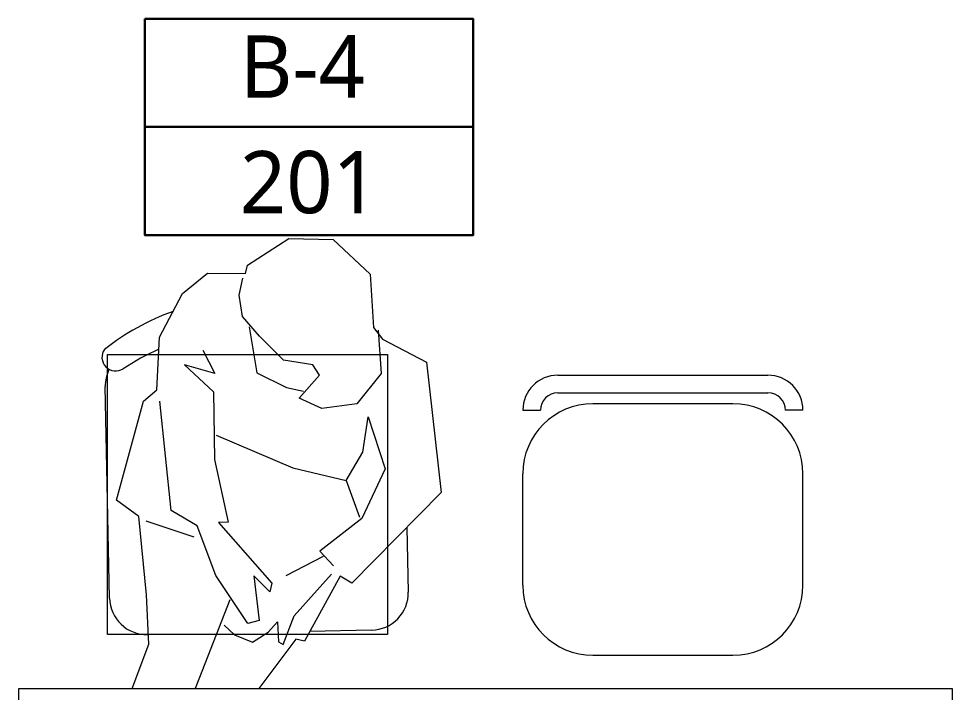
# Model space of a CAD drawing. Header units: metres. Extents: x 28 to 148, y 23 to 113.
# Drawn here: x 130.91 to 132.41, y 41.345 to 42.427 of the extents above; entities that cross this region are included whole.
import ezdxf

# ---------------------------------------------------------------- set-up
doc = ezdxf.new("R2010")
doc.units = ezdxf.units.M
for name, color, linetype, lineweight in [('Equipamiento SR', 23, 'Continuous', 0), ('GRAFO 0 BLANCO', 7, 'Continuous', 0), ('letras sr', 7, 'Continuous', 5)]:
    doc.layers.add(name, color=color, linetype=linetype, lineweight=lineweight)
doc.styles.add('Santa Rosa 1 50', font='trebuc.ttf')

# ---------------------------------------------------------------- blocks, each defined once
blk = doc.blocks.new('A$C7AF91E86')
at = {"layer": 'Equipamiento SR', "linetype": 'ByBlock'}
for p, q in [((0.1124962574876349, 0.4500005447139159), (0.2917326487934133, 0.4500005447139159)), ((0.3937462574876065, 0.4500005447139017), (0.3937462574876065, 0.4218755447139131)), ((0.4218712574876236, 0.3937505447139245), (0.4218712574876236, 0.05625054471391877)), ((0.4499962574876122, 0.3937505447139245), (0.4499962574876122, 0.05625054471391877)), ((-3.742512376447849e-06, 0.337500544713933), (-3.742512376447849e-06, 0.1125005447139387)), ((0.4042326487933963, 0.1125005447139245), (0.4042326487933963, 0.3375005447138903)), ((0.3937462574876065, 5.4471392729738e-07), (0.3937462574876065, 0.02812554471391593)), ((0.1124962574876349, 5.4471392729738e-07), (0.2917326487934133, 5.4471392729738e-07))]:
    blk.add_line(p, q, dxfattribs=at)
for centre, radius, start, end in [((0.1124962574876349, 0.3375005447139046), 0.1124999999999956, 90, 180), ((0.2917326487934133, 0.3375005447138903), 0.1124999999999956, 0, 90), ((0.3937462574876065, 0.3937505447139245), 0.0562499999999978, 0, 90), ((0.3937462574876065, 0.3937505447139245), 0.0281249999999989, 0, 90), ((0.1124962574876349, 0.1125005447139387), 0.1124999999999956, 180, 270), ((0.2917326487934133, 0.1125005447139245), 0.1124999999999956, 270, 0), ((0.3937462574876065, 0.05625054471391877), 0.0562499999999978, 270, 0), ((0.3937462574876065, 0.05625054471391877), 0.0281249999999989, 270, 0)]:
    blk.add_arc(centre, radius, start, end, dxfattribs=at)

msp = doc.modelspace()

# ---------------------------------------------------------------- linework, layer by layer
at = {"layer": 'Equipamiento SR', "extrusion": (-0.00480977598218969, -0.03756015096949575, 0.9992827933643958)}
for p, q in [((131.2776017373598, 42.03153633824419, -0.02761722690424494), (131.344160047994, 42.07399902245831, -0.02570081704882642)), ((131.344160047994, 42.07399902245831, -0.02570081704882642), (131.415358558388, 42.07258405664649, -0.02541130685450542)), ((131.415358558388, 42.07258405664649, -0.02541130685450542), (131.4745576963354, 42.01667576649467, -0.02722779888127484)), ((131.2746018757711, 42.01791298863006, -0.0281437282449674), (131.2776017373598, 42.03153633824419, -0.02761722690424494)), ((131.1731802097655, 41.98599489517616, -0.02983160270169531), (131.2132511567837, 42.01858492976223, -0.02841376692283591)), ((131.2132511567837, 42.01858492976223, -0.02841376692283591), (131.2746018757711, 42.01791298863006, -0.0281437282449674)), ((131.4745576963354, 42.01667576649467, -0.02722779888127484), (131.4800461636222, 41.93118509528082, -0.03041472878768033)), ((131.2640743247797, 41.98309386698108, -0.02950314985882312), (131.2700740219055, 42.01034052263819, -0.02845014894056862)), ((131.1362214441773, 41.91557805061481, -0.03265625925970013), (131.1731802097655, 41.98599489517616, -0.02983160270169531)), ((131.2694504461709, 41.94905331178504, -0.03075675940860824), (131.2640743247797, 41.98309386698108, -0.02950314985882312)), ((131.2967860773086, 41.91731294022426, -0.03181821557756327), (131.2694504461709, 41.94905331178504, -0.03075675940860824)), ((131.2800903212532, 41.93242233043745, -0.03133065776689835), (131.2923705563115, 41.85829033642446, -0.03405795751155428)), ((131.4800461636222, 41.93118509528082, -0.03041472878768033), (131.4944779709416, 41.91228948509431, -0.03105549656159655)), ((131.4876300280965, 41.92665583760296, -0.03054846761904613), (131.4923263768759, 41.85705311429135, -0.03314202814774793)), ((131.1318621070294, 41.8308303822914, -0.03586266156439154), (131.1362214441773, 41.91557805061481, -0.03265625925970013)), ((131.3354975269648, 41.87877866912501, -0.03308028037799195), (131.2967860773086, 41.91731294022426, -0.03181821557756327)), ((131.4944779709416, 41.91228948509431, -0.03105549656159655), (131.564996743556, 41.87531235992853, -0.03210593684922443)), ((131.2059481331174, 41.89448888211425, -0.03311332967257825), (131.2249639781543, 41.85744067339962, -0.03441433712148005)), ((131.2249639781543, 41.85744067339962, -0.03441433712148005), (131.1764608991365, 41.87099291768024, -0.03413840382363716)), ((131.1764608991365, 41.87099291768024, -0.03413840382363716), (131.2227562350698, 41.8279293758828, -0.03553420783989215)), ((131.3824726006768, 41.87127728668062, -0.03313613391231214), (131.3354975269648, 41.87877866912501, -0.03308028037799195)), ((131.3931124757581, 41.8546463053344, -0.03371003227059523), (131.3824726006768, 41.87127728668062, -0.03313613391231214)), ((131.564996743556, 41.87531235992853, -0.03210593684922443), (131.588933637939, 41.66576116104986, -0.03986714680653324)), ((131.2923705563115, 41.85829033642446, -0.03405795751155428), (131.3401377136992, 41.83490099731168, -0.03470718092062434)), ((131.3606254019909, 41.8175269782632, -0.03526160814686545), (131.3931124757581, 41.8546463053344, -0.03371003227059523)), ((131.4923263768759, 41.85705311429135, -0.03314202814774793), (131.4530475353362, 41.80857511001565, -0.03515323418599527)), ((131.055905924837, 41.49637419275675, -0.04879949714115116), (131.0490296910269, 41.83606602190773, -0.03606456031813556)), ((131.1106946591511, 41.81264225501488, -0.03664818443542554), (131.1318621070294, 41.8308303822914, -0.03586266156439154)), ((131.2227562350698, 41.8279293758828, -0.03553420783989215), (131.2245089191373, 41.71897826021993, -0.03962092919844636)), ((131.3401377136992, 41.83490099731168, -0.03470718092062434), (131.3674171827923, 41.82888567725146, -0.03480197710346734)), ((131.067112642509, 41.65369153091885, -0.04283245276428445), (131.1106946591511, 41.81264225501488, -0.03664818443542554)), ((131.1550069089598, 41.63716717489567, -0.04303050038062124), (131.1364461229408, 41.81267779678726, -0.03652290085476025)), ((131.3970167408642, 41.80093153868981, -0.03571022292454713), (131.3606254019909, 41.8175269782632, -0.03526160814686545)), ((131.4530475353362, 41.80857511001565, -0.03515323418599527), (131.3970167408642, 41.80093153868981, -0.03571022292454713)), ((131.4630638434618, 41.73065688300719, -0.03803374427843394), (131.4712712966979, 41.78741485796806, -0.03586087176015425)), ((131.4712712966979, 41.78741485796806, -0.03586087176015425), (131.498719260704, 41.70422434860163, -0.03885564916735705)), ((131.2274525838501, 41.75832665256982, -0.03812776836868624), (131.3502663807457, 41.70553267607099, -0.03952101048814864)), ((131.4358967202642, 41.68522208704823, -0.03987226845229676), (131.4630638434618, 41.73065688300719, -0.03803374427843394)), ((131.2245089191373, 41.71897826021993, -0.03962092919844636), (131.2466931076486, 41.61837819002719, -0.04329541741264091)), ((131.3502663807457, 41.70553267607099, -0.03952101048814864), (131.4358967202642, 41.68522208704823, -0.03987226845229676)), ((131.498719260704, 41.70422434860163, -0.03885564916735705), (131.4610245952921, 41.6239703961846, -0.04205359622125555)), ((131.4358967202642, 41.68522208704823, -0.03987226845229676), (131.4572326412498, 41.62623503804386, -0.04198672642113353)), ((131.588933637939, 41.66576116104986, -0.03986714680653324), (131.4453456146997, 41.52029159768833, -0.04602604899884445)), ((131.1027680815572, 41.62725898349342, -0.04365435803776034), (131.067112642509, 41.65369153091885, -0.04283245276428445)), ((131.1151606407046, 41.50167688648159, -0.04831497775458345), (131.1027680815572, 41.62725898349342, -0.04365435803776034)), ((131.196718207177, 41.61225623162315, -0.04376606472193335), (131.1550069089598, 41.63716717489567, -0.04303050038062124)), ((131.1141438782669, 41.62046509697436, -0.04385496628474515), (131.1914544316818, 41.59484667079911, -0.04444577552888242)), ((131.2264301111458, 41.53285197704005, -0.04660763089970474), (131.196718207177, 41.61225623162315, -0.04376606472193335)), ((131.2466931076486, 41.61837819002719, -0.04329541741264091), (131.2307894570698, 41.61759961055211, -0.04340122986125024)), ((131.2307894570698, 41.61759961055211, -0.04340122986125024), (131.3165883045266, 41.52011385401053, -0.04665246816828003)), ((131.4610245952921, 41.6239703961846, -0.04205359622125555), (131.3937303412243, 41.57167063016092, -0.04434329580342665)), ((131.5337006932758, 41.60980445824222, -0.04223624623623314), (131.5358021969327, 41.50598838090079, -0.04612827740305374)), ((131.3937303412243, 41.57167063016092, -0.04434329580342665), (131.4157460566279, 41.54824573625316, -0.04511780317770774)), ((131.399050300571, 41.56335512646635, -0.04463024536703573), (131.3392837577097, 41.53225111945446, -0.04608702506059804)), ((131.2781015336381, 41.45574787128132, -0.04925704496284046), (131.2264301111458, 41.53285197704005, -0.04660763089970474)), ((131.3135884559682, 41.50649052618152, -0.04717896862737533), (131.2877808301317, 41.53218003590743, -0.04633759222190735)), ((131.2877808301317, 41.53218003590743, -0.04633759222190735), (131.2962691459796, 41.46031269252123, -0.04899802166923185)), ((131.3165883045266, 41.52011385401053, -0.04665246816828003), (131.3135884559682, 41.50649052618152, -0.04717896862737533)), ((131.3522999056207, 41.46795625508273, -0.04844103342781823), (131.4127462080659, 41.53462240842416, -0.04564430363688114)), ((131.4263859317106, 41.53161475490694, -0.04569170153599784), (131.3690518237244, 41.42712181337171, -0.04989525122453116)), ((131.4453456146997, 41.52029159768833, -0.04602604899884445), (131.4263859317106, 41.53161475490694, -0.04569170153599784)), ((131.1191211026866, 41.42223707710124, -0.05128182789752335), (131.1151606407046, 41.50167688648159, -0.04831497775458345)), ((131.2492378884166, 41.49353913948741, -0.04797550776427516), (131.2002797503841, 41.36862897058651, -0.05290616654341294)), ((131.2962691459796, 41.46031269252123, -0.04899802166923185), (131.2781015336381, 41.45574787128132, -0.04925704496284046)), ((131.3349805608021, 41.42177841265581, -0.05026008696678465), (131.3522999056207, 41.46795625508273, -0.04844103342781823)), ((131.2402383515063, 41.45266912119311, -0.04955501040777664), (131.2569341075636, 41.43755973098038, -0.05004256821844864)), ((131.3107009532981, 41.4414170823338, -0.04963878944321905), (131.3258125202027, 41.45808361847682, -0.04893960711973915)), ((131.3258125202027, 41.45808361847682, -0.04893960711973915), (131.3273966963287, 41.42630767033549, -0.05012634813543305)), ((131.1183524284751, 41.43765531192273, -0.05070600083376765), (131.1171064118734, 41.43763034936498, -0.05071293646621645)), ((131.2569341075636, 41.43755973098038, -0.05004256821844864), (131.2857415819611, 41.42549354908257, -0.05035744416477873)), ((131.2857415819611, 41.42549354908257, -0.05035744416477873), (131.3107009532981, 41.4414170823338, -0.04963878944321905)), ((131.3554121000797, 41.43012946689302, -0.04984785332537896), (131.2957340339727, 41.35093152592364, -0.05311191908325418)), ((131.3690518237244, 41.42712181337171, -0.04989525122453116), (131.3554121000797, 41.43012946689302, -0.04984785332537896)), ((131.4770286159454, 41.44484099047347, -0.04870952166258476), (131.3776820841075, 41.44285069318536, -0.04926250869789774)), ((131.0923774267103, 41.35093152592364, -0.05409072081174295), (131.1191211026866, 41.42223707710124, -0.05128182789752335)), ((131.3273966963287, 41.42630767033549, -0.05012634813543305), (131.3349805608021, 41.42177841265581, -0.05026008696678465)), ((131.2002797503841, 41.36862897058651, -0.05290616654341294), (131.1934091470072, 41.35093152592364, -0.05360443210052369))]:
    msp.add_line(p, q, dxfattribs=at)
at = {"layer": 'Equipamiento SR', "elevation": -0.04243202872964336}
msp.add_lwpolyline([(131.052467807932, 41.88763034938225), (131.502467807932, 41.88763034938225), (131.502467807932, 41.43763034938226), (131.052467807932, 41.43763034938226), (131.052467807932, 41.88763034938225)], dxfattribs=at)
msp.add_lwpolyline([(130.9099209655276, 41.35093152592364), (132.4099209655276, 41.35093152592364), (132.4099209655276, 40.75093152592368), (130.9099209655276, 40.75093152592368)], close=True, dxfattribs=at)
at = {"layer": 'Equipamiento SR', "extrusion": (-0.00480977598218969, -0.03756015096949575, 0.9992827933643958)}
for centre, radius, start, end in [((124.9492522634732, 57.87783663193642, -2.237724125825939), 0.3999999999997878, 117.2170815002388, 135.3208880558291), ((124.6841551325327, 58.14871177831731, -2.237724125826198), 0.0219360161895785, 151.760925838336, 310.478402914981), ((124.9556493095341, 57.83478109814451, -2.23772412582624), 0.392803831495757, 121.312379816599, 130.8752379053408), ((124.732996238001, 58.10856012759312, -2.237724125826267), 0.05999999999996821, 160.8665495731731, 188.4509904099485), ((125.1390548816149, 57.82515868450043, -2.237724125826102), 0.05999999999996821, 278.4509904099355, 8.450990409948526), ((124.7829637851771, 57.77225186984631, -2.23772412582625), 0.05999999999996821, 188.4509904099485, 278.4509904099355)]:
    msp.add_arc(centre, radius, start, end, dxfattribs=at)
at = {"layer": 'GRAFO 0 BLANCO', "color": 1, "lineweight": 30}
msp.add_lwpolyline([(131.1126989882882, 42.42736504446245), (131.6398651058321, 42.42736504446245), (131.6398651058321, 42.07944579875672), (131.1126989882882, 42.07944579875672)], close=True, dxfattribs=at)
msp.add_lwpolyline([(131.6398651058321, 42.25340542160959), (131.1126989882882, 42.25340542160959)], dxfattribs=at)

# ---------------------------------------------------------------- block references
at = {"layer": 'Equipamiento SR', "rotation": 90}
msp.add_blockref('A$C7AF91E86', (132.1699254388337, 41.40444410485847, -0.04243202872964336), dxfattribs=at)

# ---------------------------------------------------------------- texts
at = {"layer": 'letras sr', "char_height": 0.1, "attachment_point": 1, "style": 'Santa Rosa 1 50'}
for s, insert in [('B-4', (131.2652272199556, 42.40038898666816)), ('201', (131.2652272199556, 42.21474210137202))]:
    msp.add_mtext_dynamic_manual_height_columns(s, width=0.5527978681835748, gutter_width=1, heights=[0], dxfattribs=dict(at, insert=insert))

doc.saveas('drawing.dxf')
